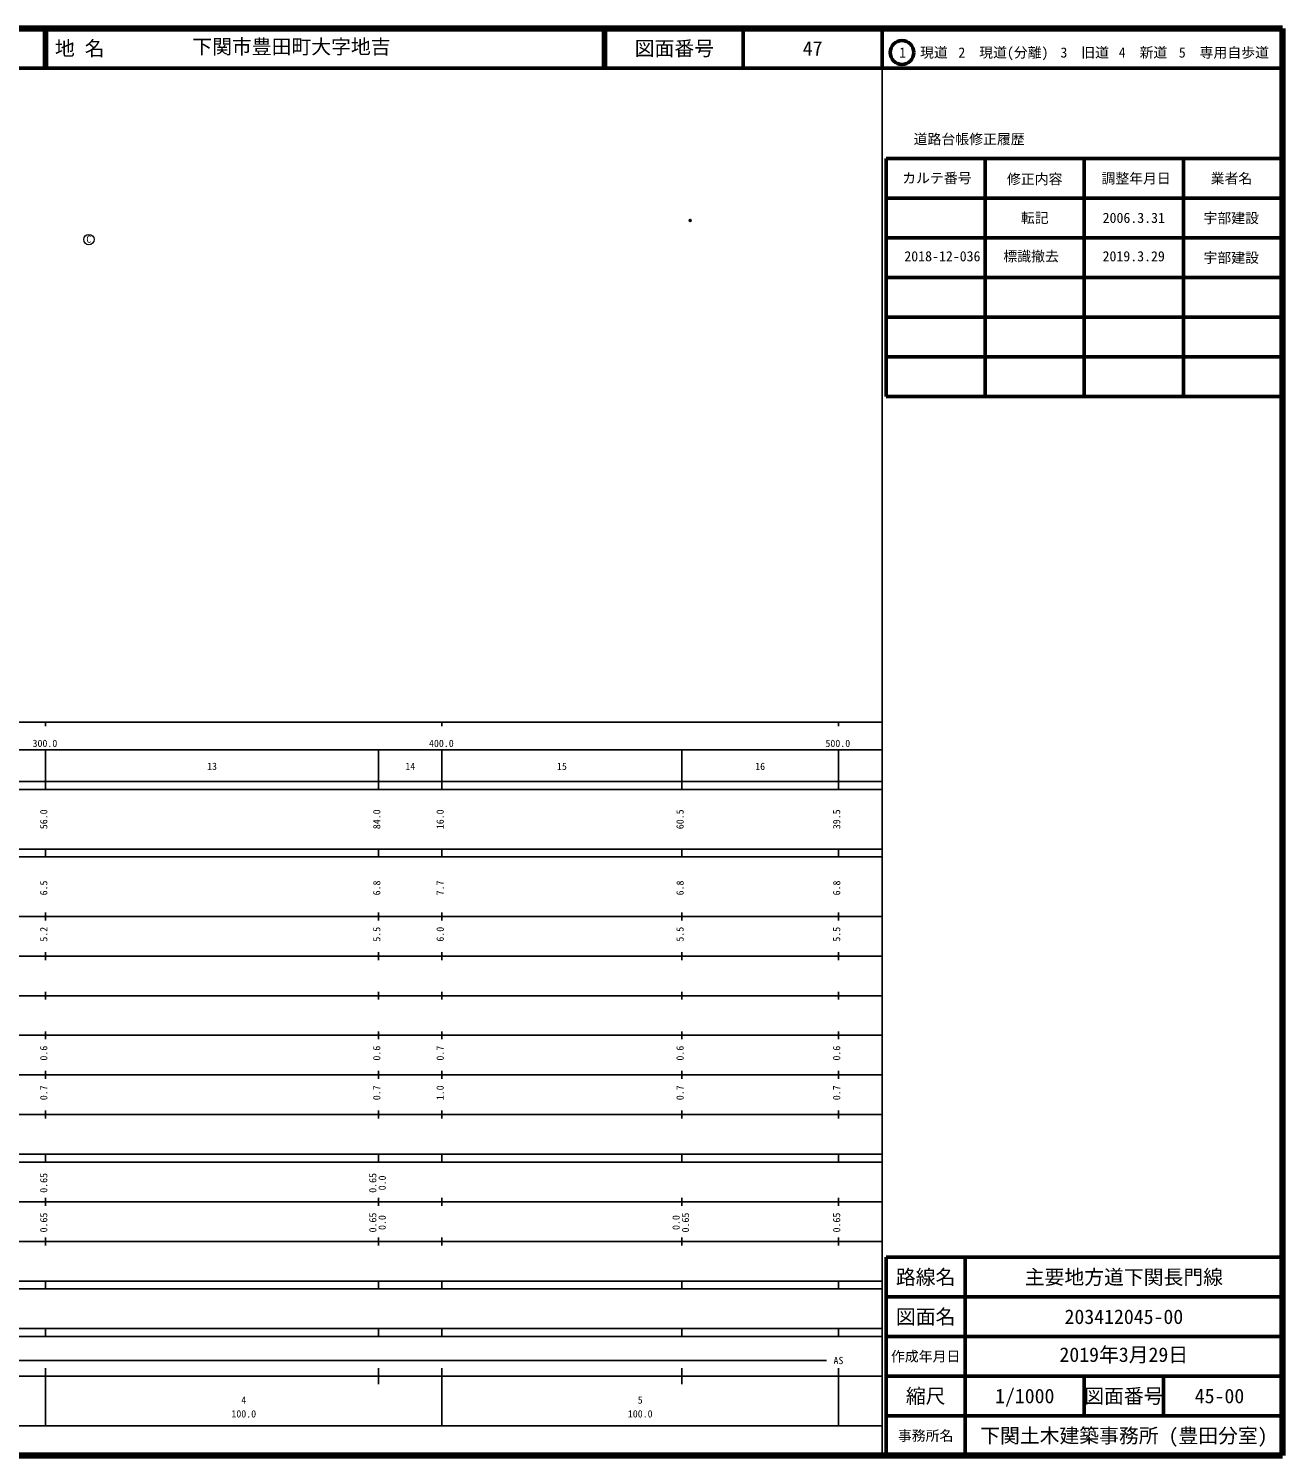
# Model space of a CAD drawing. Units: millimetres on the paper, with parts at other scales. Extents: x 40 to 680, y 20 to 380.
# Drawn here: x 363.7 to 680, y 20 to 380 of the extents above; entities that cross this region are included whole.
import ezdxf
from ezdxf.enums import TextEntityAlignment as Align

# ---------------------------------------------------------------- set-up
doc = ezdxf.new("R2010")
doc.units = ezdxf.units.MM
doc.header["$PDMODE"] = 32
doc.header["$PDSIZE"] = 0.5
doc.layers.add('M-OTRS', color=6, linetype='Continuous')
for name, color, linetype, lineweight in [('M-STR-HTXT', 7, 'Continuous', 13), ('M-TTL', 2, 'Continuous', 140), ('M-TTL-BAND', 7, 'Continuous', 25), ('M-TTL-FRAM', 2, 'Continuous', 50), ('M-TTL-LINE', 7, 'Continuous', 50), ('M-TTL-TXT', 7, 'Continuous', 50)]:
    doc.layers.add(name, color=color, linetype=linetype, lineweight=lineweight)
doc.styles.add('ＭＳ ゴシック', font='')
doc.styles.get('ＭＳ ゴシック').set_extended_font_data('MS Gothic')

msp = doc.modelspace()

# ---------------------------------------------------------------- linework, layer by layer
at = {"layer": 'M-OTRS'}
msp.add_point((530.617, 331.598), dxfattribs=at)
at = {"layer": 'M-STR-HTXT'}
msp.add_circle((378.946, 326.742), 1.3, dxfattribs=at)
at = {"layer": 'M-TTL'}
for p, q in [((680, 380), (40, 380)), ((680, 20), (680, 380)), ((40, 20), (680, 20))]:
    msp.add_line(p, q, dxfattribs=at)
at = {"layer": 'M-TTL-BAND'}
for p, q in [((579, 20), (579, 370)), ((40, 205), (579, 205)), ((368, 205), (368, 204)), ((468, 205), (468, 204)), ((568, 205), (568, 204)), ((68, 198), (579, 198)), ((368, 188), (368, 198)), ((452, 188), (452, 198)), ((468, 188), (468, 198)), ((528.5, 188), (528.5, 198)), ((568, 188), (568, 198)), ((40, 190), (579, 190)), ((40, 188), (579, 188)), ((40, 173), (579, 173)), ((368, 171), (368, 173)), ((452, 171), (452, 173)), ((468, 171), (468, 173)), ((528.5, 171), (528.5, 173)), ((568, 171), (568, 173)), ((40, 171), (579, 171)), ((40, 156), (579, 156)), ((368, 155), (368, 157)), ((452, 155), (452, 157)), ((468, 155), (468, 157)), ((528.5, 155), (528.5, 157)), ((568, 155), (568, 157)), ((46, 146), (579, 146)), ((368, 145), (368, 147)), ((452, 145), (452, 147)), ((468, 145), (468, 147)), ((528.5, 145), (528.5, 147)), ((568, 145), (568, 147)), ((368, 135), (368, 137)), ((452, 135), (452, 137)), ((468, 135), (468, 137)), ((528.5, 135), (528.5, 137)), ((568, 135), (568, 137)), ((52, 136), (579, 136)), ((46, 126), (579, 126)), ((368, 125), (368, 127)), ((452, 125), (452, 127)), ((468, 125), (468, 127)), ((528.5, 125), (528.5, 127)), ((568, 125), (568, 127)), ((52, 116), (579, 116)), ((368, 115), (368, 117)), ((452, 115), (452, 117)), ((468, 115), (468, 117)), ((528.5, 115), (528.5, 117)), ((568, 115), (568, 117)), ((46, 106), (579, 106)), ((368, 105), (368, 107)), ((452, 105), (452, 107)), ((468, 105), (468, 107)), ((528.5, 105), (528.5, 107)), ((568, 105), (568, 107)), ((40, 96), (579, 96)), ((40, 94), (579, 94)), ((368, 94), (368, 96)), ((452, 94), (452, 96)), ((468, 94), (468, 96)), ((528.5, 94), (528.5, 96)), ((568, 94), (568, 96)), ((49, 84), (579, 84)), ((368, 83), (368, 85)), ((452, 83), (452, 85)), ((468, 83), (468, 85)), ((528.5, 83), (528.5, 85)), ((568, 83), (568, 85)), ((40, 74), (579, 74)), ((368, 73), (368, 75)), ((452, 73), (452, 75)), ((468, 73), (468, 75)), ((528.5, 73), (528.5, 75)), ((568, 73), (568, 75)), ((40, 64), (579, 64)), ((40, 62), (579, 62)), ((368, 62), (368, 64)), ((452, 62), (452, 64)), ((468, 62), (468, 64)), ((528.5, 62), (528.5, 64)), ((568, 62), (568, 64)), ((40, 52), (579, 52)), ((368, 50), (368, 52)), ((452, 50), (452, 52)), ((468, 50), (468, 52)), ((528.5, 50), (528.5, 52)), ((568, 50), (568, 52)), ((40, 50), (579, 50)), ((71, 44), (565, 44)), ((40, 40), (579, 40)), ((368, 27.5), (368, 42)), ((452, 38), (452, 42)), ((468, 27.5), (468, 42)), ((528.5, 38), (528.5, 42)), ((568, 27.5), (568, 42)), ((68, 27.5), (579, 27.5))]:
    msp.add_line(p, q, dxfattribs=at)
at = {"layer": 'M-TTL-FRAM'}
for p, q in [((580, 347.197), (580, 287.197)), ((580, 347.197), (680, 347.197)), ((580, 287.197), (680, 287.197)), ((680, 70), (580, 70)), ((580, 70), (580, 20))]:
    msp.add_line(p, q, dxfattribs=at)
at = {"layer": 'M-TTL-LINE'}
for p, q in [((367.75, 380), (367.75, 370)), ((368.25, 380), (368.25, 370)), ((508.747, 380), (508.747, 370)), ((509.247, 380), (509.247, 370)), ((543.997, 380), (543.997, 370)), ((579, 380), (579, 370)), ((40, 370), (680, 370)), ((605, 347.197), (605, 287.197)), ((630, 347.197), (630, 287.197)), ((655, 347.197), (655, 287.197)), ((580, 337.197), (680, 337.197)), ((580, 327.197), (680, 327.197)), ((580, 317.197), (680, 317.197)), ((580, 307.197), (680, 307.197)), ((580, 297.197), (680, 297.197)), ((600, 70), (600, 20)), ((680, 60), (580, 60)), ((680, 50), (580, 50)), ((680, 40), (580, 40)), ((630, 40), (630, 30)), ((650, 40), (650, 30)), ((680, 30), (580, 30))]:
    msp.add_line(p, q, dxfattribs=at)
at = {"layer": 'M-TTL-TXT'}
msp.add_circle((584.031, 373.958), 3, dxfattribs=at)

# ---------------------------------------------------------------- texts
at = {"layer": 'M-STR-HTXT', "style": 'ＭＳ ゴシック'}
msp.add_text('C', height=1.833, dxfattribs=at).set_placement((378.287, 325.403), align=Align.BOTTOM_LEFT)
at = {"layer": 'M-TTL-BAND', "style": 'ＭＳ ゴシック'}
for s, p in [('300.0', (367.844, 198.195)), ('400.0', (467.844, 198.195)), ('500.0', (567.844, 198.195)), ('13', (410, 192.405)), ('14', (460, 192.405)), ('15', (498.25, 192.405)), ('16', (548.25, 192.405)), ('AS', (568, 42.5)), ('4', (418, 32.523)), ('5', (518, 32.523)), ('100.0', (418, 29.033)), ('100.0', (518, 29.033))]:
    msp.add_text(s, height=1.833, dxfattribs=at).set_placement(p, align=Align.BOTTOM_CENTER)
for s, p in [('56.0', (369, 180.5)), ('84.0', (453, 180.5)), ('16.0', (469, 180.5)), ('60.5', (529.5, 180.5)), ('39.5', (569, 180.5)), ('6.5', (369, 163.174)), ('6.8', (453, 163.174)), ('7.7', (469, 163.174)), ('6.8', (529.5, 163.174)), ('6.8', (569, 163.174)), ('5.2', (369, 151.5)), ('5.5', (453, 151.5)), ('6.0', (469, 151.5)), ('5.5', (529.5, 151.5)), ('5.5', (569, 151.5)), ('0.6', (369, 121.5)), ('0.6', (453, 121.5)), ('0.7', (469, 121.5)), ('0.6', (529.5, 121.5)), ('0.6', (569, 121.5)), ('0.7', (369, 111.5)), ('0.7', (453, 111.5)), ('1.0', (469, 111.5)), ('0.7', (529.5, 111.5)), ('0.7', (569, 111.5)), ('0.65', (369, 88.764)), ('0.65', (452, 88.764)), ('0.0', (454.37, 88.764)), ('0.65', (369, 78.764)), ('0.65', (452, 78.764)), ('0.0', (454.37, 78.764)), ('0.0', (528.5, 78.764)), ('0.65', (530.87, 78.764)), ('0.65', (569, 78.764))]:
    msp.add_text(s, height=1.833, rotation=90, dxfattribs=at).set_placement(p, align=Align.BOTTOM_CENTER)
at = {"layer": 'M-TTL-TXT', "style": 'ＭＳ ゴシック'}
msp.add_text('地 名', height=3.666, dxfattribs=at).set_placement((370.38, 375), align=Align.MIDDLE_LEFT)
for s, height, p in [('下関市豊田町大字地吉', 3.666, (405.024, 372.5)), ('標識撤去', 2.566, (609.601, 320.495)), ('2018-12-036', 2.566, (584.625, 320.495)), ('2019.3.29', 2.566, (634.625, 320.495)), ('2019年3月29日', 3.666, (623.75, 42.5))]:
    msp.add_text(s, height=height, dxfattribs=at).set_placement(p, align=Align.BOTTOM_LEFT)
for s, height, p in [('図面番号', 3.666, (526.622, 375)), ('47', 3.666, (561.497, 375)), ('1\u3000現道', 2.566, (589.448, 373.958)), ('2\u3000現道(分離)', 2.566, (609.619, 373.958)), ('3\u3000旧道', 2.566, (630.121, 373.958)), ('4\u3000新道', 2.566, (644.824, 373.958)), ('5\u3000専用自歩道', 2.566, (665.228, 373.958)), ('道路台帳修正履歴', 2.566, (600.968, 352.113)), ('カルテ番号', 2.566, (592.839, 342.277)), ('修正内容', 2.566, (617.509, 342.023)), ('調整年月日', 2.566, (643.089, 342.197)), ('業者名', 2.566, (667.134, 342.197)), ('転記', 2.566, (617.5, 332.245)), ('2006.3.31', 2.566, (642.5, 332.245)), ('宇部建設', 2.566, (667.077, 332.189)), ('宇部建設', 2.566, (667.077, 322.189)), ('路線名', 3.666, (590, 65)), ('路線名', 3.666, (590, 65)), ('主要地方道下関長門線', 3.666, (640, 65)), ('図面名', 3.666, (590, 55)), ('図面名', 3.666, (590, 55)), ('203412045-00', 3.666, (640, 55)), ('作成年月日', 2.566, (590, 45)), ('作成年月日', 2.566, (590, 45)), ('縮尺', 3.666, (590, 35)), ('縮尺', 3.666, (590, 35)), ('1/1000', 3.666, (615, 35)), ('図面番号', 3.666, (640, 35)), ('図面番号', 3.666, (640, 35)), ('45-00', 3.666, (664.125, 35)), ('事務所名', 2.566, (590, 25)), ('事務所名', 2.566, (590, 25)), ('下関土木建築事務所 (豊田分室)', 3.666, (640, 25))]:
    msp.add_text(s, height=height, dxfattribs=at).set_placement(p, align=Align.MIDDLE_CENTER)

doc.saveas('drawing.dxf')
